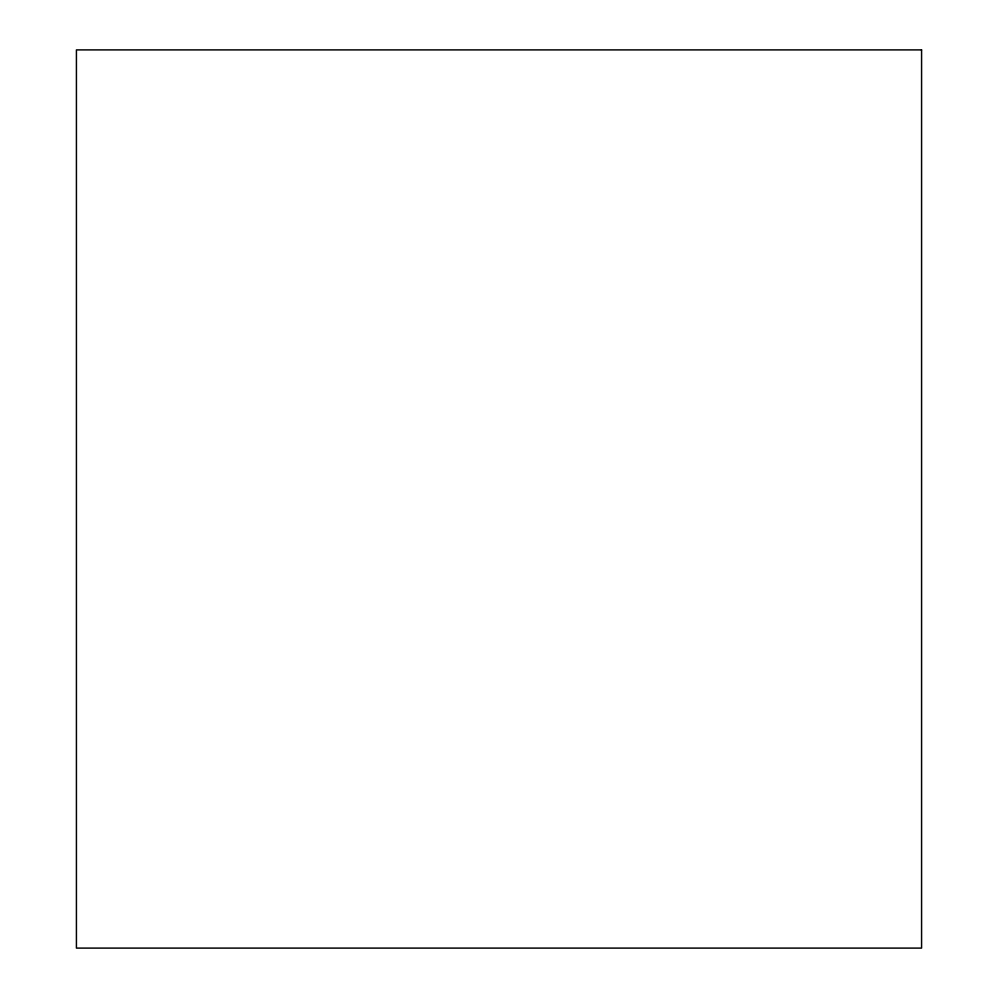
<?xml version="1.0" encoding="UTF-8"?>
<svg xmlns="http://www.w3.org/2000/svg" width="998" height="998" viewBox="0 0 998 998"><rect width="100%" height="100%" fill="white"/><g stroke="black" fill="none" stroke-linecap="round" stroke-linejoin="round"><path stroke-width="1.5" d="M921.578 49.9L76.422 49.9L76.422 948.1L921.578 948.1L921.578 49.9"/></g></svg>
